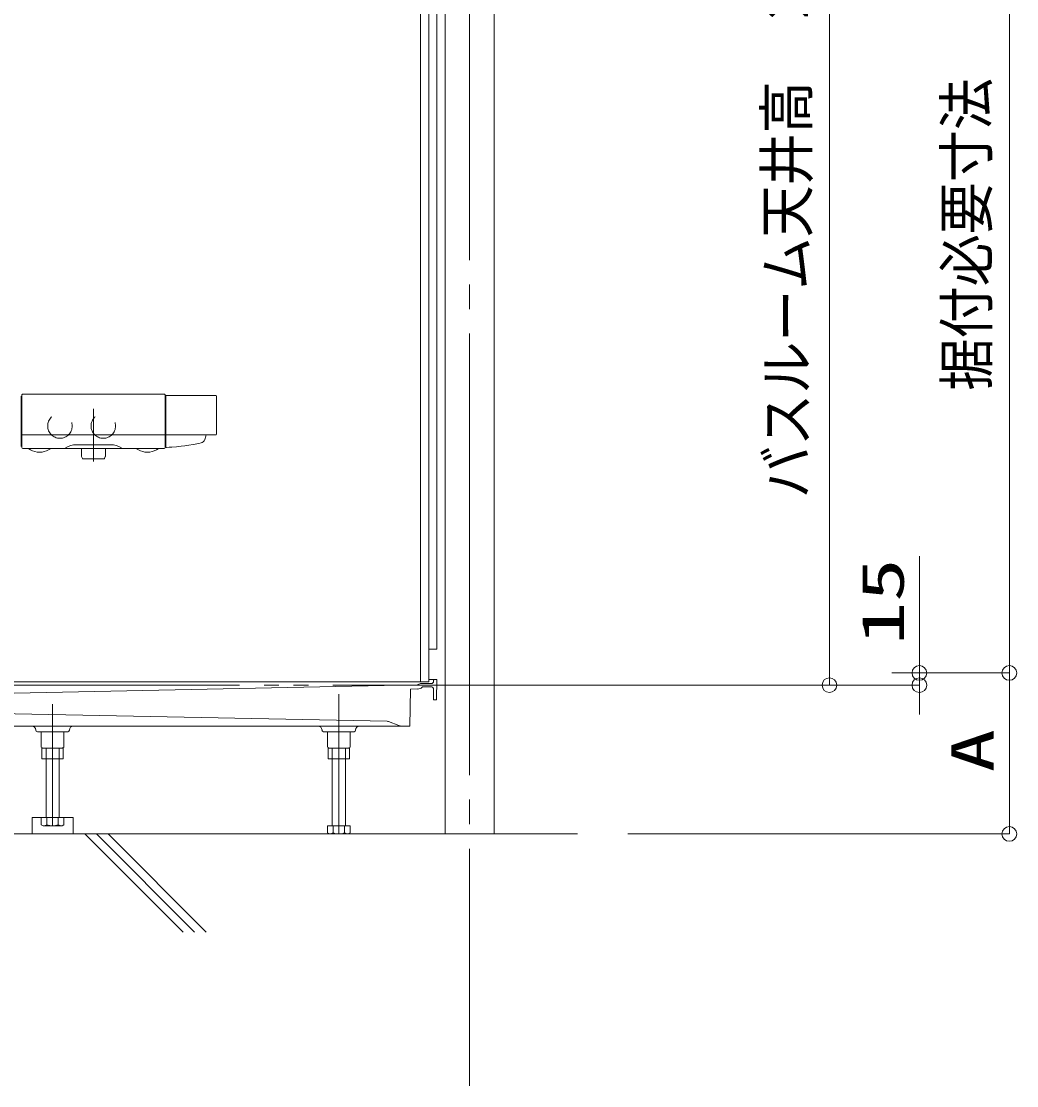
# Model space of a CAD drawing. Units: millimetres on the paper. Extents: x -305 to 305, y -152 to 152.
# Drawn here: x -210.7 to -170.12, y 14.76 to 58.16 of the extents above; entities that cross this region are included whole.
import ezdxf
from ezdxf.enums import TextEntityAlignment as Align

# ---------------------------------------------------------------- set-up
doc = ezdxf.new("R2010")
doc.units = ezdxf.units.MM
for name, pattern in [('DASHED2', [3, 2, -1]), ('LONG_CHAIN', [21, 18, -1, 1, -1]), ('LONG_DOUBLE_CHAIN', [21.8, 18, -1, 0.6, -0.6, 0.6, -1])]:
    doc.linetypes.add(name, pattern=pattern)
doc.layers.add('0-0_0', color=7, linetype='Continuous', lineweight=9)
doc.layers.add('0-1_VIEW0001', color=7, linetype='Continuous', lineweight=9)
doc.styles.add('ＭＳ ゴシック', font='')
doc.styles.get('ＭＳ ゴシック').set_extended_font_data('MS Gothic')

# ---------------------------------------------------------------- blocks, each defined once
blk = doc.blocks.new('_ORIGIN')
at = {"layer": '0-0_0'}
blk.add_line((0, 0), (-1, 0), dxfattribs=at)
blk.add_circle((0, 0), 0.5, dxfattribs=at)

msp = doc.modelspace()

# ---------------------------------------------------------------- linework, layer by layer
at = {"layer": '0-0_0'}
for p, q in [((-170.425, 32.191), (-170.425, 107.158)), ((-177.758, 31.691), (-177.758, 97.158)), ((-174.09, 32.191), (-174.09, 32.791)), ((-174.31, 31.591), (-170.425, 31.591)), ((-174.09, 31.091), (-174.09, 31.591)), ((-173.559, 31.591), (-170.425, 31.591)), ((-187.885, 31.091), (-177.758, 31.091)), ((-185.218, 31.091), (-174.09, 31.091)), ((-170.425, 25.625), (-170.425, 30.991)), ((-174.09, 30.491), (-174.09, 29.891)), ((-185.973, 25.025), (-170.425, 25.025))]:
    msp.add_line(p, q, dxfattribs=at)
msp.add_lwpolyline([(-175.218, 31.591), (-174.09, 31.591), (-174.09, 36.349)], dxfattribs=at)
at = {"layer": '0-1_VIEW0001'}
for p, q in [((-193.425, 108.425), (-193.425, 25.025)), ((-191.425, 108.425), (-191.425, 25.025)), ((-191.425, 108.425), (-191.425, 25.025)), ((-194.425, 31.225), (-194.425, 97.258)), ((-194.091, 31.225), (-194.091, 97.258)), ((-193.758, 32.558), (-193.758, 97.258)), ((-210.701, 40.818), (-210.701, 42.873)), ((-210.675, 40.775), (-210.675, 42.926)), ((-204.877, 42.958), (-210.639, 42.958)), ((-204.841, 40.775), (-204.841, 42.925)), ((-204.815, 42.843), (-204.815, 40.818)), ((-202.779, 42.907), (-204.78, 42.907)), ((-202.748, 41.32), (-202.748, 42.878)), ((-210.701, 41.585), (-210.701, 41.586)), ((-210.64, 41.291), (-204.876, 41.291)), ((-204.844, 41.516), (-204.844, 41.516)), ((-204.813, 41.327), (-204.813, 41.322)), ((-204.78, 41.291), (-202.783, 41.291)), ((-207.06, 40.896), (-208.456, 40.896)), ((-204.029, 40.849), (-204.18, 40.83)), ((-203.194, 41.196), (-203.226, 41.094)), ((-204.898, 40.741), (-210.641, 40.741)), ((-210.058, 40.595), (-209.858, 40.594)), ((-208.241, 40.741), (-208.241, 40.422)), ((-208.241, 40.417), (-208.212, 40.33)), ((-207.304, 40.33), (-207.276, 40.417)), ((-207.275, 40.422), (-207.275, 40.741)), ((-205.457, 40.595), (-205.659, 40.594)), ((-204.875, 40.741), (-204.898, 40.741)), ((-207.32, 40.319), (-208.196, 40.319)), ((-193.758, 32.558), (-194.091, 32.558)), ((-193.758, 31.325), (-194.091, 31.325)), ((-193.892, 31.292), (-193.893, 31.256)), ((-193.773, 30.491), (-193.758, 31.325)), ((-226.431, 31.225), (-194.091, 31.225)), ((-195.258, 31.091), (-216.591, 30.658)), ((-194.558, 31.105), (-195.258, 31.091)), ((-194.838, 30.93), (-194.865, 29.425)), ((-194.539, 30.936), (-194.838, 30.93)), ((-194.425, 31.158), (-193.993, 31.158)), ((-194.321, 31.021), (-193.967, 31.021)), ((-193.893, 30.491), (-193.901, 30.956)), ((-193.773, 30.491), (-193.893, 30.491)), ((-195.787, 29.619), (-215.187, 30.007)), ((-195.316, 29.447), (-195.731, 29.607)), ((-211.751, 29.425), (-207.942, 29.425)), ((-210.277, 29.425), (-210.356, 29.425)), ((-210.11, 29.261), (-210.11, 29.257)), ((-210.043, 29.191), (-208.806, 29.191)), ((-209.887, 29.191), (-209.887, 28.57)), ((-208.963, 29.191), (-208.963, 28.57)), ((-208.739, 29.261), (-208.739, 29.257)), ((-208.494, 29.425), (-208.573, 29.425)), ((-208.425, 29.425), (-199.425, 29.425)), ((-199.425, 29.425), (-196.721, 29.425)), ((-198.61, 29.425), (-198.689, 29.425)), ((-198.443, 29.261), (-198.443, 29.257)), ((-198.377, 29.191), (-197.139, 29.191)), ((-198.22, 29.191), (-198.22, 28.57)), ((-197.296, 29.191), (-197.296, 28.57)), ((-197.073, 29.261), (-197.073, 29.257)), ((-196.827, 29.425), (-196.906, 29.425)), ((-196.827, 29.425), (-195.196, 29.425)), ((-195.196, 29.425), (-194.985, 29.425)), ((-194.865, 29.425), (-194.985, 29.425)), ((-209.808, 28.525), (-209.887, 28.57)), ((-209.858, 28.525), (-208.991, 28.525)), ((-209.808, 28.525), (-209.041, 28.525)), ((-209.691, 28.525), (-209.691, 25.691)), ((-209.158, 28.525), (-209.158, 25.691)), ((-208.963, 28.57), (-209.041, 28.525)), ((-208.991, 28.525), (-208.991, 28.091)), ((-198.22, 28.57), (-198.141, 28.525)), ((-198.191, 28.525), (-197.325, 28.525)), ((-197.375, 28.525), (-198.141, 28.525)), ((-198.025, 28.525), (-198.025, 25.358)), ((-197.491, 28.525), (-197.491, 25.358)), ((-197.375, 28.525), (-197.296, 28.57)), ((-197.325, 28.525), (-197.325, 28.091)), ((-210.258, 25.691), (-210.258, 25.025)), ((-209.887, 25.691), (-209.887, 25.403)), ((-209.887, 25.691), (-208.963, 25.691)), ((-209.656, 25.691), (-209.656, 25.403)), ((-209.194, 25.691), (-209.194, 25.403)), ((-208.963, 25.691), (-208.963, 25.403)), ((-209.808, 25.358), (-209.887, 25.403)), ((-209.808, 25.358), (-209.041, 25.358)), ((-208.963, 25.403), (-209.041, 25.358)), ((-198.22, 25.358), (-198.22, 25.07)), ((-198.22, 25.358), (-197.296, 25.358)), ((-197.989, 25.358), (-197.989, 25.07)), ((-197.527, 25.358), (-197.527, 25.07)), ((-197.296, 25.358), (-197.296, 25.07)), ((-188.034, 25.025), (-253.091, 25.025)), ((-188.034, 25.025), (-253.091, 25.025)), ((-188.034, 25.025), (-253.091, 25.025)), ((-208.591, 25.025), (-210.258, 25.025)), ((-208.109, 25.025), (-204.109, 21.025)), ((-207.638, 25.025), (-203.638, 21.025)), ((-207.166, 25.025), (-203.166, 21.025)), ((-198.141, 25.025), (-198.22, 25.07)), ((-198.141, 25.025), (-197.375, 25.025)), ((-197.296, 25.07), (-197.375, 25.025))]:
    msp.add_line(p, q, dxfattribs=at)
at = {"layer": '0-1_VIEW0001', "linetype": 'LONG_CHAIN'}
for p, q in [((-192.425, 108.425), (-192.425, 14.761)), ((-207.758, 42.358), (-207.758, 40.212)), ((-197.758, 30.722), (-197.758, 25.025)), ((-209.425, 30.323), (-209.425, 25.358))]:
    msp.add_line(p, q, dxfattribs=at)
at = {"layer": '0-1_VIEW0001', "linetype": 'LONG_DOUBLE_CHAIN'}
msp.add_line((-285.2, 31.091), (-181.091, 31.091), dxfattribs=at)
at = {"layer": '0-1_VIEW0001'}
for points in [[(-204.18, 40.83), (-204.374, 40.81), (-204.568, 40.796), (-204.675, 40.789), (-204.78, 40.784)], [(-203.697, 40.9), (-203.868, 40.872), (-204.029, 40.849)], [(-203.373, 40.966), (-203.459, 40.947), (-203.697, 40.9)], [(-209.858, 28.525), (-209.858, 28.091), (-208.991, 28.091)], [(-198.191, 28.525), (-198.191, 28.091), (-197.325, 28.091)], [(-210.258, 25.691), (-208.591, 25.691), (-208.591, 25.025)]]:
    msp.add_lwpolyline(points, dxfattribs=at)
at = {"layer": '0-1_VIEW0001', "color": 2, "linetype": 'DASHED2'}
for centre in [(-209.125, 41.658), (-207.358, 41.658)]:
    msp.add_circle(centre, 0.5, dxfattribs=at)
at = {"layer": '0-1_VIEW0001'}
for centre, radius, start, end in [((-210.641, 42.925), 0.0333, 86.3775, 177.4501), ((-204.875, 42.925), 0.0333, 358.8362, 93.6225), ((-202.849, 42.771), 1.967, 176.7511, 177.9123), ((-204.778, 42.871), 0.0367, 92.2143, 161.1222), ((-202.781, 42.874), 0.0333, 6.5613, 86.5123), ((-202.781, 42.874), 0.0333, 6.5613, 86.5123), ((-210.64, 41.325), 0.0331, 181, 270.0043), ((-204.876, 41.325), 0.0331, 270.0025, 359), ((-204.78, 41.325), 0.0333, 184.3972, 269.9355), ((-209.061, 42.763), 6.073, 345.0465, 345.9767), ((-202.781, 41.325), 0.0333, 266.6207, 351.9447), ((-208.421, 39.896), 1, 92.0206, 118.705), ((-207.096, 39.896), 1, 61.295, 87.9794), ((-204.781, 40.818), 0.0333, 179.9999, 272.3768), ((-203.415, 41.162), 0.2, 281.9429, 340.1402), ((-210.641, 40.775), 0.0333, 180.1381, 270.0251), ((-210.438, 40.675), 0.0667, 54.8593, 90), ((-209.954, 41.363), 0.775, 234.8593, 262.1141), ((-210.058, 40.612), 0.0167, 262.3801, 269.693), ((-209.858, 40.611), 0.0167, 269.6934, 277.1971), ((-209.954, 41.363), 0.775, 277.2765, 305.1407), ((-209.47, 40.675), 0.0667, 90, 125.1407), ((-208.225, 40.422), 0.0167, 180, 198.4349), ((-207.291, 40.422), 0.0167, 341.565, 0), ((-206.046, 40.675), 0.0667, 54.8593, 90), ((-205.562, 41.363), 0.775, 234.8593, 262.8043), ((-205.562, 41.363), 0.775, 277.809, 305.1407), ((-205.078, 40.675), 0.0667, 90, 125.1407), ((-204.875, 40.775), 0.0333, 270, 0), ((-208.196, 40.336), 0.0167, 198.4349, 270), ((-207.32, 40.336), 0.0167, 270, 341.565), ((-193.993, 31.258), 0.1, 270, 359), ((-193.859, 31.291), 0.0333, 90, 179), ((-194.56, 31.205), 0.1, 271.1458, 312.5597), ((-194.544, 31.202), 0.267, 271.1458, 312.0236), ((-194.425, 31.058), 0.1, 90, 132.5597), ((-194.321, 30.955), 0.0667, 90, 132.0236), ((-193.967, 30.955), 0.0667, 1, 90), ((-195.791, 29.452), 0.167, 68.8602, 88.8542), ((-210.277, 29.258), 0.167, 1.1546, 90), ((-210.043, 29.258), 0.0667, 181.1546, 270), ((-208.806, 29.258), 0.0667, 270, 358.8454), ((-208.573, 29.258), 0.167, 90, 178.8454), ((-198.61, 29.258), 0.167, 1.1546, 90), ((-198.377, 29.258), 0.0667, 181.1546, 270), ((-197.139, 29.258), 0.0667, 270, 358.8454), ((-196.906, 29.258), 0.167, 90, 178.8454), ((-195.196, 29.758), 0.333, 248.8602, 270), ((-209.814, 25.658), 0.3, 271.2052, 301.9385), ((-209.425, 25.969), 0.611, 247.7812, 292.2178), ((-209.035, 25.658), 0.3, 238.0615, 268.7948), ((-198.148, 25.325), 0.3, 271.2052, 301.9385), ((-197.758, 25.635), 0.611, 247.7812, 292.2178), ((-197.368, 25.325), 0.3, 238.0615, 268.7948)]:
    msp.add_arc(centre, radius, start, end, dxfattribs=at)

# ---------------------------------------------------------------- block references
at = {"layer": '0-0_0', "xscale": 0.6, "yscale": 0.6}
for p, rotation in [((-174.09, 31.591), 270), ((-170.425, 31.591), 270), ((-177.758, 31.091), 270), ((-170.425, 31.591), 90), ((-174.09, 31.091), 90), ((-170.425, 25.025), 270)]:
    msp.add_blockref('_ORIGIN', p, dxfattribs=dict(at, rotation=rotation))

# ---------------------------------------------------------------- texts
at = {"layer": '0-0_0', "style": 'ＭＳ ゴシック'}
for s, width, p in [('バスルーム天井高\u3000２０００【２１００】＜１９００＞', 0.9, (-178.12, 38.724)), ('据付必要寸法\u3000２２８５【２３８５】＜２１８５＞', 0.9, (-170.787, 43.104)), ('15', 1.5, (-174.207, 32.727)), ('A', 1.5, (-170.542, 27.538))]:
    msp.add_text(s, height=1.73, rotation=90, dxfattribs=dict(at, width=width)).set_placement(p, align=Align.BOTTOM_LEFT)

doc.saveas('drawing.dxf')
